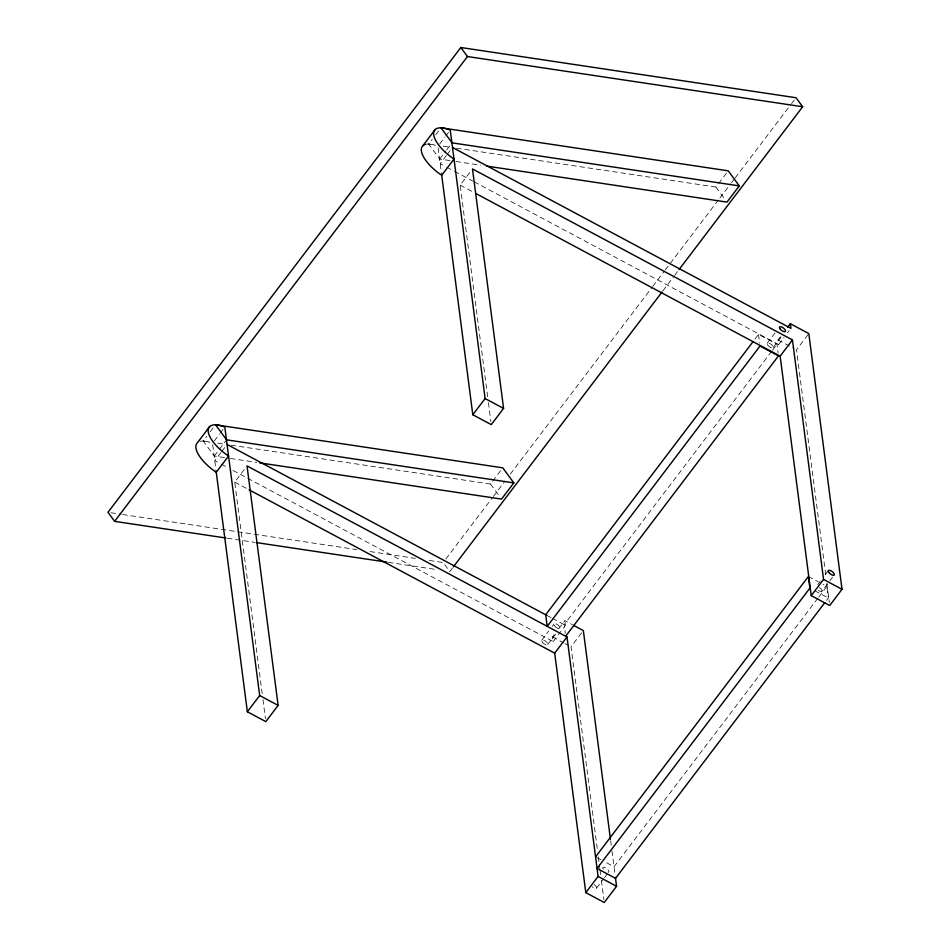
<?xml version="1.0" encoding="UTF-8"?>
<svg xmlns="http://www.w3.org/2000/svg" width="950" height="950" viewBox="0 0 950 950"><rect width="100%" height="100%" fill="white"/><g stroke="black" fill="none" stroke-linecap="round" stroke-linejoin="round"><path stroke-width="0.71" stroke-dasharray="4.75 3.56" d="M224.544 457.591L214.284 456.048L203.229 440.99L206.744 436.359M210.259 431.728L215.531 424.781M449.991 160.598L439.731 159.054L428.676 144.008L432.191 139.365M435.718 134.734L440.99 127.787M214.249 440.966L219.533 434.019M220.412 432.867L223.048 429.388M439.707 143.984L444.98 137.026M445.859 135.874L448.495 132.394M214.284 456.048L226.599 439.838M439.731 159.054L445.894 150.955M446.773 149.791L452.046 142.844M220.911 452.568L214.748 460.667L219.984 463.469M221.789 451.404L225.304 446.773M446.358 155.574L440.206 163.673L445.431 166.476M447.236 154.411L451.63 148.627M262.2 693.702L234.721 482.125L246.145 467.067M487.647 396.708L460.168 185.131L470.725 171.237M231.076 445.17L490.473 484.037L501.018 470.143M456.522 148.176L715.92 187.043L717.678 184.727M718.556 183.576L726.477 173.149M445.859 559.004L492.421 497.657M493.323 496.47L504.961 481.139M510.328 474.062L651.831 287.66M652.721 286.484L664.371 271.142M665.261 269.966L718.996 199.179M719.898 198.004L730.645 183.849M731.536 182.673L734.219 179.134M735.122 177.947L790.637 104.809M791.54 103.621L794.224 100.082M452.485 568.029L449.801 571.567L443.163 562.543L427.072 560.12M662.946 290.795L673.693 276.64M674.583 275.464L678.169 270.738M754.941 339.138L758.516 334.424L776.981 344.292L778.109 352.973M541.666 640.324L548.708 631.061M552.223 626.43L553.981 624.114M767.125 343.342L775.034 332.916M233.047 470.452L553.185 641.559L552.579 636.916L555.216 633.448M558.731 628.817L564.894 620.706L572.28 624.649M474.181 181.842L778.632 344.565L778.038 339.934L780.674 336.454M547.746 644.504L555.655 634.078M773.193 347.51L781.992 335.932M771.614 351.358L564.169 624.637L565.298 633.318M772.504 350.182L776.981 344.292M553.185 641.559L565.487 625.337L564.894 620.706M778.632 344.565L783.916 337.618M787.431 332.987L789.189 330.671M581.59 632.89L571.045 646.784L597.384 849.597M807.928 334.744L796.492 349.79L826.084 577.588M817.689 584.582L820.325 581.103M825.609 574.156L828.246 570.689M596.553 888.072L603.594 878.797M604.473 877.646L607.109 874.166M818.413 590.425A3.705 1.496 37.2 0 0 822.011 591.078L829.041 581.816M829.92 580.652L832.556 577.173M817.903 598.179L614.021 866.744L604.176 861.484M818.793 597.004L826.844 586.399L823.151 584.428M826.559 600.341L828.341 597.989L826.844 586.399M428.676 144.008L436.003 145.101M443.329 146.193L450.656 147.298M455.858 161.476L480.771 165.205M203.229 440.99L210.556 442.094M217.882 443.187L225.209 444.291M230.411 458.47L256.785 462.424M110.913 512.751L121.161 514.283M122.621 514.508L356.808 549.599M369.989 551.57L415.352 558.374M227.323 538.234L255.134 542.403M388.324 562.364L436.632 569.596M778.038 339.934L794.034 348.484M446.738 167.176L453.269 170.667M454.575 171.356L472.874 181.141M460.168 185.131L473.231 192.114M808.379 576.531L818.223 581.792M814.803 590.746L828.341 597.989M548.162 616.075L551.119 617.654M552.425 618.355L565.487 625.337M552.579 636.916L563.659 642.841M564.894 643.494L568.575 645.466M221.291 464.158L227.822 467.649M234.721 482.125L247.772 489.108M596.79 857.529L602.953 860.819M715.92 187.043L725.278 199.785M490.473 484.037L499.831 496.779M826.844 583.466L829.326 602.573M758.516 334.424L759.644 343.116M610.648 840.726L611.218 845.132M611.978 851.01L615.149 875.437M598.334 856.947L599.106 862.826M599.296 864.286L599.866 868.704M600.056 870.164L600.626 874.582M601.386 880.46L603.867 899.555M488.407 402.586L490.889 421.681M438.14 147.749L441.346 172.484M262.96 699.58L265.442 718.675M212.681 444.742L215.899 469.478M199.892 441.406A28.488 11.471 37.2 0 1 209.998 442.379M603.286 869.309A3.705 1.496 37.2 0 1 603.856 867.243A3.705 1.496 37.2 0 1 608.024 869.784A3.705 1.496 37.2 0 1 608.178 872.29M594.071 884.533A3.705 1.496 37.2 0 1 596.457 888.238A3.705 1.496 37.2 0 1 592.194 886.825M425.351 144.412A28.488 11.471 37.2 0 1 435.444 145.386M819.529 587.551A3.705 1.496 37.2 0 1 822.011 591.078M554.479 625.741A3.705 1.496 37.2 0 0 559.799 628.591A3.705 1.496 37.2 0 0 556.759 624.269A3.705 1.496 37.2 0 0 554.479 625.741M542.165 641.962A3.705 1.496 37.2 0 0 547.497 644.801A3.705 1.496 37.2 0 0 544.457 640.49A3.705 1.496 37.2 0 0 542.165 641.962M767.624 344.969A3.705 1.496 37.2 0 0 772.944 347.819A3.705 1.496 37.2 0 0 769.904 343.496A3.705 1.496 37.2 0 0 767.624 344.969"/><path stroke-width="1.43" d="M679.06 269.562L802.655 106.756L796.017 97.731L460.833 47.5L107.991 512.311L114.617 521.348L225.862 538.009M114.617 521.348L467.471 56.537L802.655 106.756M209.736 426.491L197.434 442.712A28.488 11.471 37.2 0 0 216.256 472.257L228.57 456.048A28.488 11.471 37.2 0 1 208.228 431.692A28.488 11.471 37.2 0 1 224.806 427.072L259.671 695.531L247.356 711.752L265.822 721.62L278.124 705.399L247.024 465.916L566.996 636.928L598.096 876.422L585.794 892.632L604.247 902.5L616.562 886.291L615.422 877.467M422.881 145.718L435.195 129.509M787.704 327.192L790.341 323.713L808.806 333.581L842.009 589.297L829.706 605.506L811.241 595.638L823.555 579.429L792.454 339.934L472.483 168.922L503.583 408.405L491.269 424.626L472.815 414.758L485.117 398.537L450.253 130.079A28.488 11.471 37.2 0 0 433.675 134.698A28.488 11.471 37.2 0 0 454.017 159.054L441.714 175.263A28.488 11.471 37.2 0 1 425.351 144.412M513.831 482.885L226.599 439.838L215.531 424.781L502.776 467.827L513.831 482.885L501.529 499.094L259.718 462.864M739.29 185.891L452.046 142.844L440.99 127.787L728.234 170.834L739.29 185.891L726.976 202.101L486.637 166.084M453.387 566.853L662.043 291.983M753.16 341.489L545.704 614.769L547.212 626.359L760.024 346.014L778.489 355.87L565.666 636.215M585.794 892.632L554.693 653.149L566.996 636.928M811.241 595.638L780.14 356.155L792.454 339.934M595.567 856.876L808.379 576.531L809.887 588.121L597.063 868.466L615.529 878.334L824.766 602.692M256.595 542.616L386.864 562.139M452.509 147.464L790.946 328.356L790.341 323.713M475.843 193.515L780.14 356.155M485.117 398.537L503.583 408.405M823.555 579.429L842.009 589.297M573.503 625.314L583.347 630.574L610.458 839.254M227.062 444.457L547.2 615.564M249.078 489.808L554.693 653.149M259.671 695.531L278.124 705.399M598.096 876.422L616.562 886.291M460.833 47.5L467.471 56.537M441.536 173.957L472.815 414.758M216.089 470.951L247.356 711.752M779.926 328.747A3.705 1.496 37.2 0 0 785.258 331.598A3.705 1.496 37.2 0 0 782.218 327.275A3.705 1.496 37.2 0 0 779.926 328.747M828.744 572.316A3.705 1.496 37.2 0 0 834.064 575.166A3.705 1.496 37.2 0 0 831.024 570.843A3.705 1.496 37.2 0 0 828.744 572.316"/></g></svg>
